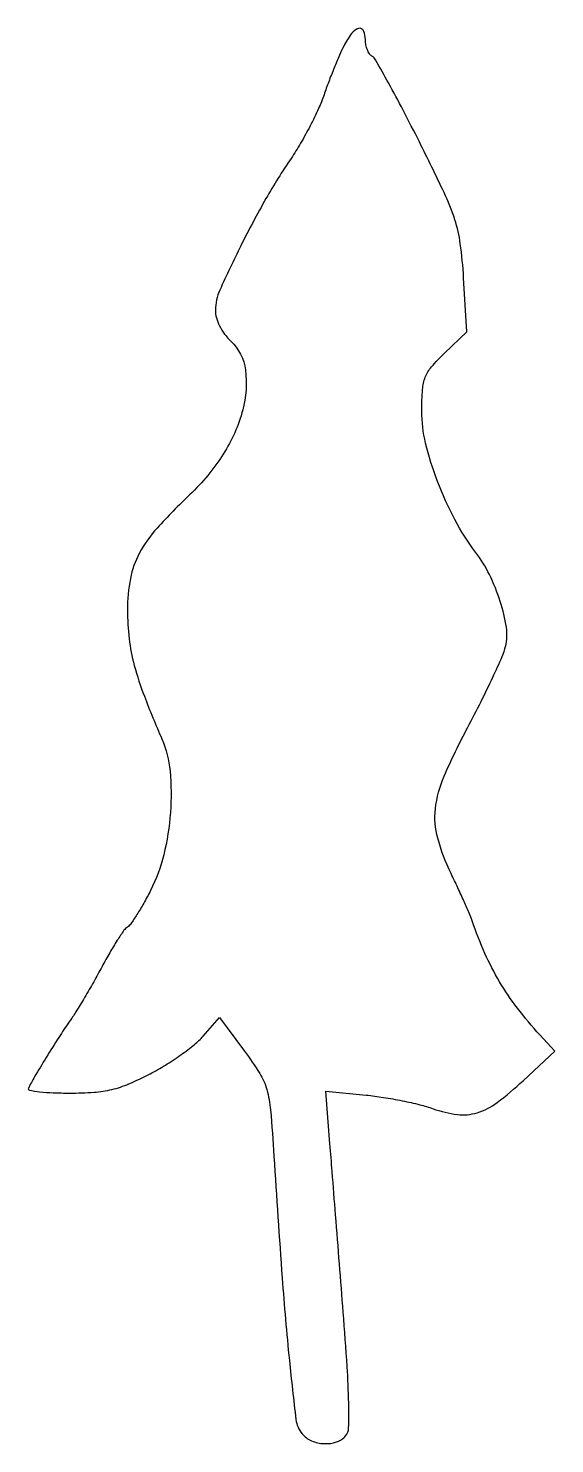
# Model space of a CAD drawing. Extents: x 0 to 84, y 0 to 226.
import ezdxf

# ---------------------------------------------------------------- set-up
doc = ezdxf.new("R2010")
doc.units = 0

msp = doc.modelspace()

# ---------------------------------------------------------------- linework, layer by layer
msp.add_lwpolyline([(50.540223, 223.077784, 0.016326), (49.846606, 221.621866, 0.006613), (48.993049, 219.595807, 0.006536), (48.131418, 217.390211, 0.008259), (47.395268, 215.327784, -0.02545), (46.511826, 213.097902, -0.012495), (45.174858, 210.351862, -0.012363), (43.640481, 207.561813, -0.017572), (42.130724, 205.167918, 0.019839), (38.114782, 198.735739, 0.013939), (34.093455, 191.207128, 0.010426), (30.747562, 184.134138, 0.101978), (30.037351, 180.924314, 0.074748), (30.198162, 179.737851, 0.044978), (30.717922, 178.412872, 0.042632), (31.512556, 177.113703, 0.045645), (32.5, 176, -0.174584), (34.846702, 171.390753, -0.096771), (34.414434, 165.015567, -0.077475), (31.306974, 157.96803, -0.060251), (25.965607, 151.5, 0.018621), (20.757082, 146.164957, 0.060098), (17.898121, 142.127163, 0.077387), (16.472002, 138.115887, 0.046815), (16, 133.085845, 0.029919), (16.274715, 128.498924, 0.035374), (17.096739, 124.232913, 0.027255), (18.700496, 119.320727, 0.009777), (21.497868, 112.508121, -0.079674), (22.806077, 107.388304, -0.041538), (22.859734, 100.78424, -0.040765), (21.791465, 94.009213, -0.058628), (19.682739, 88.320769, -0.010068), (18.593825, 86.290311, -0.012993), (17.509005, 84.473875, -0.010782), (16.538127, 83.010978, -0.102794), (15.996638, 82.497922, 0.102786), (15.443018, 81.973389, 0.009241), (14.375509, 80.375704, 0.011709), (13.171004, 78.39842, 0.008882), (11.940286, 76.177153, -0.006434), (10.62384, 73.773476, -0.005316), (9.161002, 71.245381, -0.005372), (7.769357, 68.954709, -0.014306), (6.712664, 67.360313, 0.010474), (5.044411, 64.884572, 0.005219), (3.031002, 61.684283, 0.00471), (1.169729, 58.5912, 0.021843), (0.190945, 56.75, 0.497162), (0.344484, 56.453504, 0.014206), (1.97776, 56.220313, 0.018197), (4.138185, 56.053591, 0.010158), (6.775898, 56, 0.017353), (10.664872, 56.13501, 0.041294), (13.522038, 56.572519, 0.042315), (16.226789, 57.466047, 0.019053), (19.609232, 59.065664, 0.018598), (22.054503, 60.456136, 0.015783), (24.5305, 62.098913, 0.016072), (26.69142, 63.739949, 0.042394), (28.090342, 65.086645), (30.680685, 68.041964), (34.677885, 62.697007, -0.02074), (37.121663, 59.129902, -0.071382), (38.254087, 56.571112, -0.04729), (38.84721, 53.304587, -0.005568), (39.394029, 45.926025, 0.002349), (40.710351, 26.465444, 0.007255), (41.852346, 13.333784, 0.00529), (42.911223, 3.905208, 0.143551), (43.895075, 1.626427, 0.119899), (45.391019, 0.513995, 0.088602), (47.409703, 0.054067, 0.091472), (49.403705, 0.325243, 0.141041), (50.832559, 1.298246, 0.168381), (51.312062, 2.575672, 0.011138), (51.324754, 6.561391, 0.01144), (51.083002, 12.317972, 0.003454), (50.45545, 21.048246, -0.000013), (49.850142, 28.729365, -0.000012), (49.234225, 36.550095, -0.000012), (48.689552, 43.470435, -0.000043), (48.340657, 47.909526), (47.680421, 56.319052), (54.090211, 55.676968, -0.014272), (56.858275, 55.319634, -0.010758), (59.877388, 54.775118, -0.010899), (62.694983, 54.139872, -0.024572), (64.790258, 53.508493, 0.054152), (68.682335, 52.582332, 0.106958), (71.831836, 52.859219, 0.086256), (75.016011, 54.488232, 0.026583), (79.161367, 57.966525), (84.218914, 62.690177), (81.859457, 65.26802, -0.02194), (78.257597, 69.567621, -0.029464), (75.411476, 73.776945, -0.029491), (73.081833, 78.288483, -0.022044), (71.038774, 83.5, 0.018912), (70.612726, 84.607131, 0.003846), (69.769212, 86.532781, 0.004049), (68.75256, 88.757433, 0.003786), (67.677383, 91.01585, -0.045535), (65.535273, 96.6915, -0.096243), (65.170266, 101.362218, -0.074403), (66.569589, 106.571233, -0.019285), (70.35435, 114.415565, 0.005693), (72.4538, 118.480773, 0.006823), (74.333688, 122.355759, 0.005938), (75.831757, 125.65559, 0.044283), (76.382159, 127.284891, 0.098905), (76.504121, 130.324541, 0.038082), (75.523636, 134.45264, 0.03707), (73.797065, 138.732756, 0.047671), (71.57014, 142.342211, -0.040188), (68.272612, 147.512485, -0.030831), (65.504228, 153.616857, -0.031588), (63.610727, 159.717016, -0.059525), (63, 164.828875, -0.016837), (63.116494, 168.287403, -0.076492), (63.555126, 170.248656, -0.085267), (64.540886, 171.882626, -0.023809), (66.606861, 174.053833), (70.213723, 177.5), (69.680378, 186.11757, 0.017851), (69.150215, 191.537362, 0.045615), (68.273185, 195.380344, 0.031947), (66.544544, 199.715709, 0.005311), (62.605992, 207.788482, 0.00407), (60.024573, 212.836944, 0.006114), (57.683092, 217.194848, 0.002759), (55.628466, 220.861299, 0.125889), (55.032476, 221.479929, -0.108805), (54.63657, 221.86408, -0.050774), (54.30329, 222.500754, -0.046946), (54.076508, 223.269221, -0.048322), (54, 224.059017, 0.101576), (53.699982, 225.520597, 0.377041), (52.918712, 225.89296, 0.168197), (51.790215, 225.104855, 0.037679)], format="xyb", close=True)

doc.saveas('drawing.dxf')
